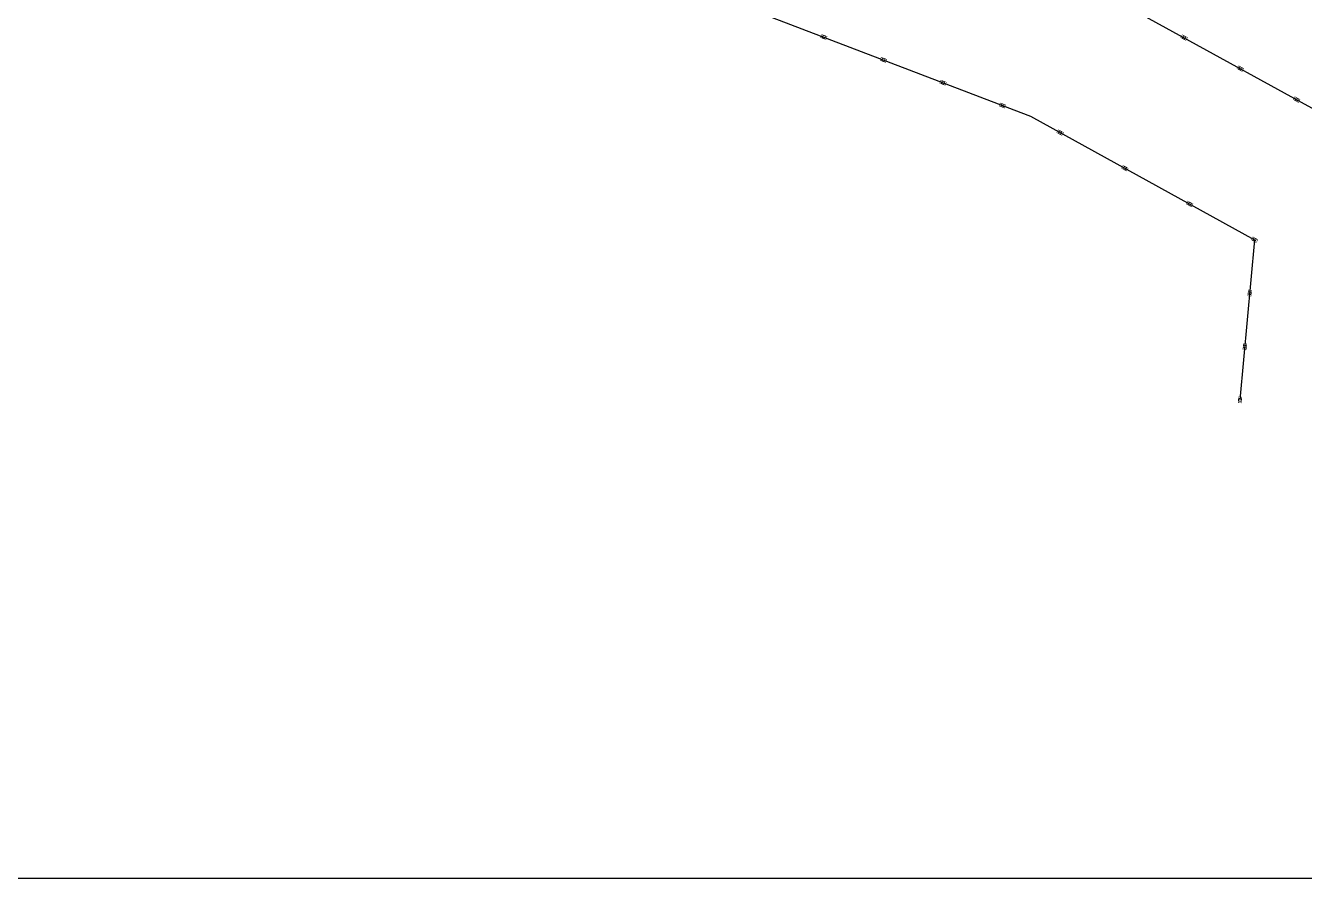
# Model space of a CAD drawing. Extents: x 15372 to 116961, y 24572 to 128109.
# Drawn here: x 59524 to 89921, y 64433 to 84709 of the extents above; entities that cross this region are included whole.
import ezdxf

# ---------------------------------------------------------------- set-up
doc = ezdxf.new("R2010")
doc.units = 0
doc.header["$LTSCALE"] = 1000
doc.header["$MEASUREMENT"] = 0
doc.layers.add('栏杆基座', color=214, linetype='Continuous')
doc.layers.add('连接端梁', color=130, linetype='Continuous')

# ---------------------------------------------------------------- blocks, each defined once
blk = doc.blocks.new('栏杆立柱底座')
at = {"layer": '栏杆基座', "color": 6}
for points, const_width in [([(-48, 65), (-31, -74), (48, -65), (31, 74)], 10), ([(-38, 26), (-31, -34), (38, -26), (31, 34)], 20)]:
    blk.add_lwpolyline(points, close=True, dxfattribs=dict(at, const_width=const_width))
blk = doc.blocks.new('*U677')
at = {"color": 0, "rotation": 263.0813751958696}
blk.add_blockref('栏杆立柱底座', (0, 0), dxfattribs=at)
blk = doc.blocks.new('*U678')
at = {"color": 0, "linetype": 'ByBlock', "lineweight": -2, "transparency": 16777216, "rotation": 331.1393975733853}
for p in [(-9243, 35873), (-7905, 35136), (-6567, 34399)]:
    blk.add_blockref('*U677', p, dxfattribs=at)

msp = doc.modelspace()

# ---------------------------------------------------------------- linework, layer by layer
msp.add_lwpolyline([(17085.95, 111757.78), (106499.22, 111757.78), (106499.22, 64433.28), (17085.95, 64433.28)], close=True)
at = {"layer": '连接端梁', "color": 0}
for points in [[(51538.12, 91035.21), (59992.12, 91427.11), (60001.57, 91426.95), (60088.72, 91418.98), (68214.81, 90675.91), (68516.64, 90648.31), (68525.82, 90646.18), (68611.19, 90626.97), (76558.76, 88777.21), (76853.96, 88708.5), (76862.99, 88705.73), (84563.71, 85752.75), (84846.7, 85644.23), (84854.97, 85639.68), (92183.2, 81600.85), (92318.19, 81526.45), (92322.71, 81517.93), (91767.64, 75423.45), (91760.22, 75342.05), (91755.88, 75338.43)], [(31389.09, 77124.17), (30918.76, 81000.22), (36200.95, 83609.77), (43811.8, 86142.99), (43882.14, 86166.4), (51764.78, 87631.89), (51837.67, 87645.44), (59920.81, 88020.15), (67905.2, 87290.04), (67978.65, 87283.32), (75788.03, 85465.72), (75859.81, 85449.01), (83346.36, 82578.16), (83410.69, 82553.49), (88735.66, 79618.72), (88388.85, 75810.78)]]:
    msp.add_lwpolyline(points, dxfattribs=at)

# ---------------------------------------------------------------- block references
msp.add_blockref('*U678', (96303.97, 48550.71))
at = {"color": 0}
for p, rotation in [((78496.9, 84437.77), 242.1011393184953), ((79913.01, 83894.74), 242.1011393184953), ((81329.11, 83351.71), 242.1011393184953), ((82745.22, 82808.67), 242.1011393184953), ((84114.77, 82165.45), 234.2207727692584), ((85651.42, 81318.54), 234.2207727692584), ((87192.95, 80468.96), 234.2207727692584), ((88735.66, 79618.72), 234.2207727692584), ((88620.02, 78348.97), 167.8774187446311), ((88504.14, 77076.68), 167.8774187446311), ((88388.85, 75810.78), 167.8774187446311)]:
    msp.add_blockref('栏杆立柱底座', p, dxfattribs=dict(at, rotation=rotation))

doc.saveas('drawing.dxf')
